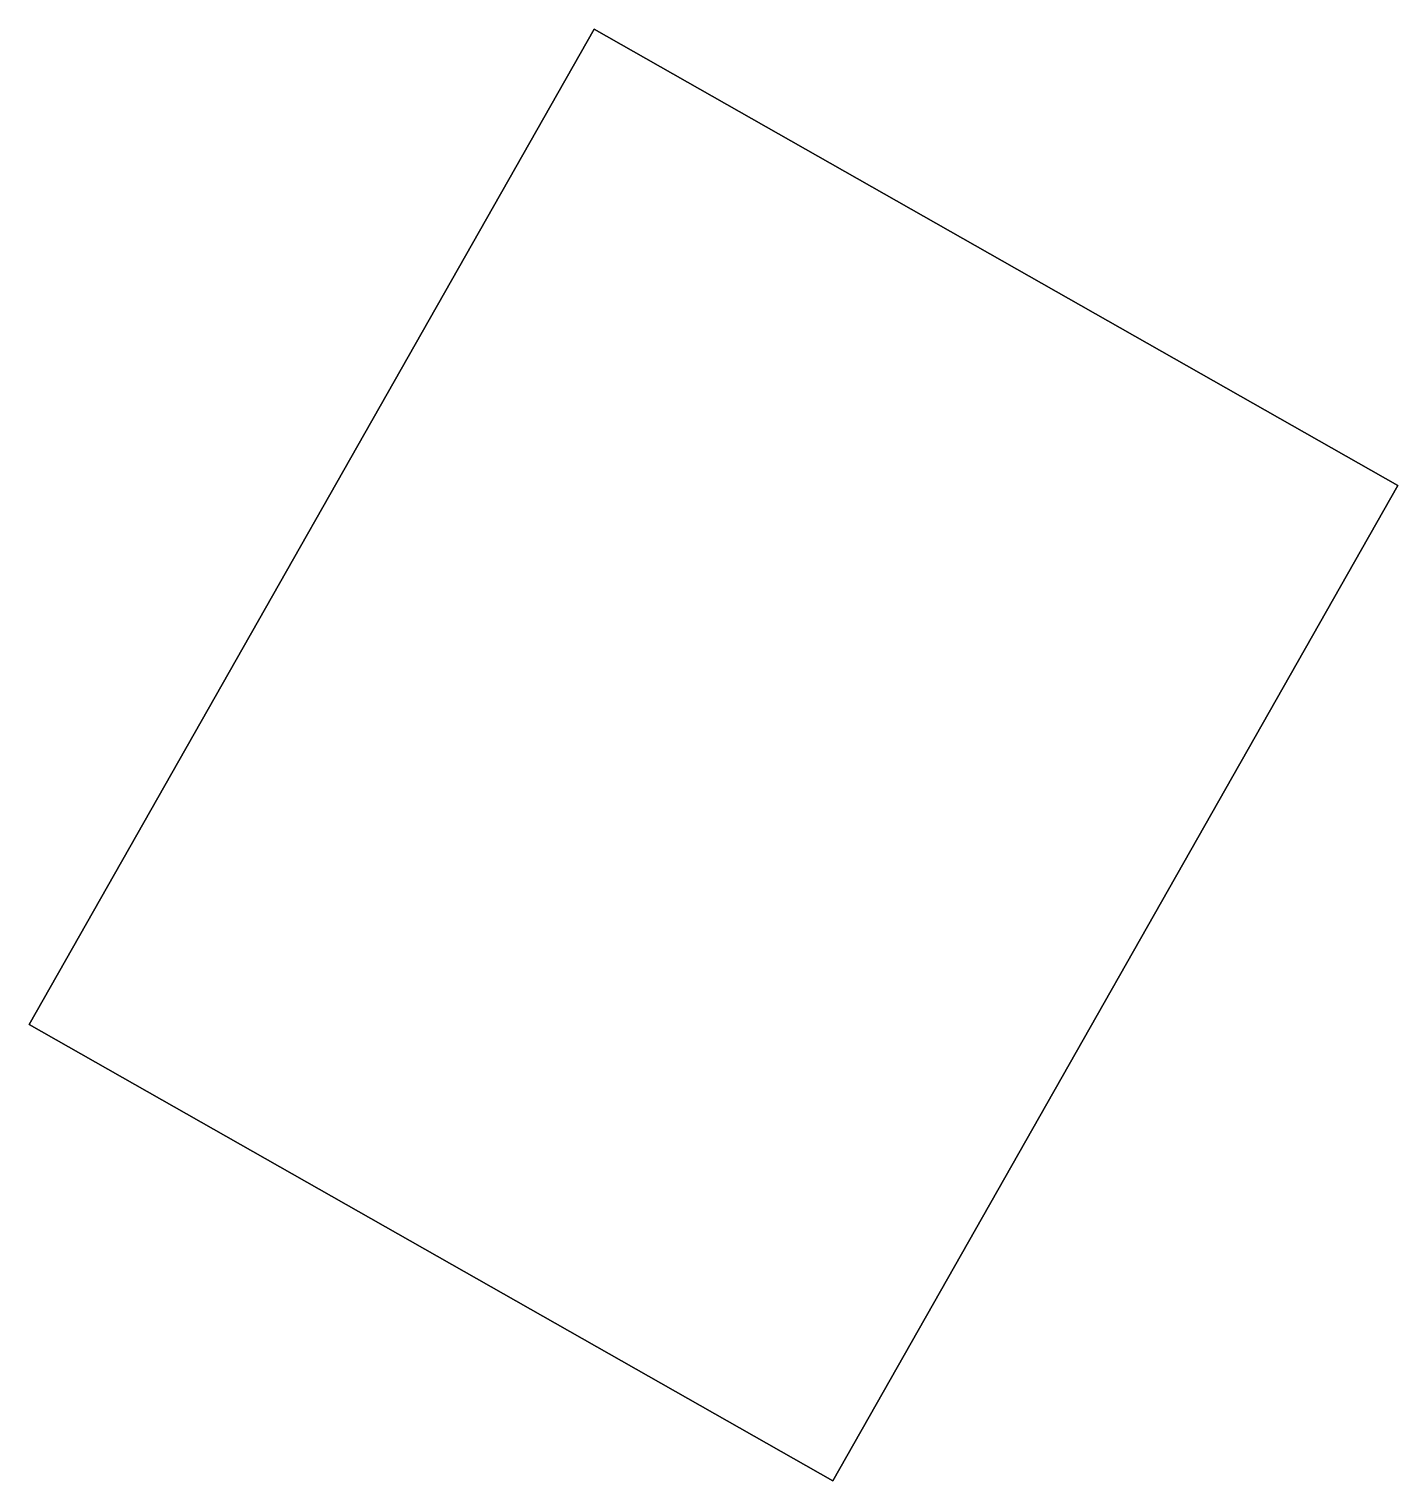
# Model space of a CAD drawing. Header units: inches. Extents: x 5.73 to 10.17, y 3.7 to 8.41.
import ezdxf

# ---------------------------------------------------------------- set-up
doc = ezdxf.new("R2010")
doc.units = ezdxf.units.IN
doc.header["$MEASUREMENT"] = 0

msp = doc.modelspace()

# ---------------------------------------------------------------- linework, layer by layer
for points in [[(5.7252, 5.1798, 3), (5.7252, 5.1798), (7.5599, 8.4103), (7.5599, 8.4103, 3)], [(5.7252, 5.1798), (5.7252, 5.1798), (7.5599, 8.4103)], [(10.1686, 6.9287), (7.5599, 8.4103), (5.7252, 5.1798), (8.3338, 3.6982)], [(8.3338, 3.6982, 3), (5.7252, 5.1798, 3), (7.5599, 8.4103, 3), (10.1686, 6.9287, 3)], [(7.5599, 8.4103, 3), (7.5599, 8.4103), (10.1686, 6.9287), (10.1686, 6.9287, 3)], [(7.5599, 8.4103), (7.5599, 8.4103), (7.5599, 8.4103), (10.1686, 6.9287)], [(10.1686, 6.9287, 3), (10.1686, 6.9287), (8.3338, 3.6982), (8.3338, 3.6982, 3)], [(8.3338, 3.6982, 3), (8.3338, 3.6982, 3), (10.1686, 6.9287, 3)], [(8.3338, 3.6982), (5.7252, 5.1798), (5.7252, 5.1798, 3), (8.3338, 3.6982, 3)], [(8.3338, 3.6982, 3), (8.3338, 3.6982), (8.3338, 3.6982, 3)]]:
    msp.add_3dface(points)

doc.saveas('drawing.dxf')
